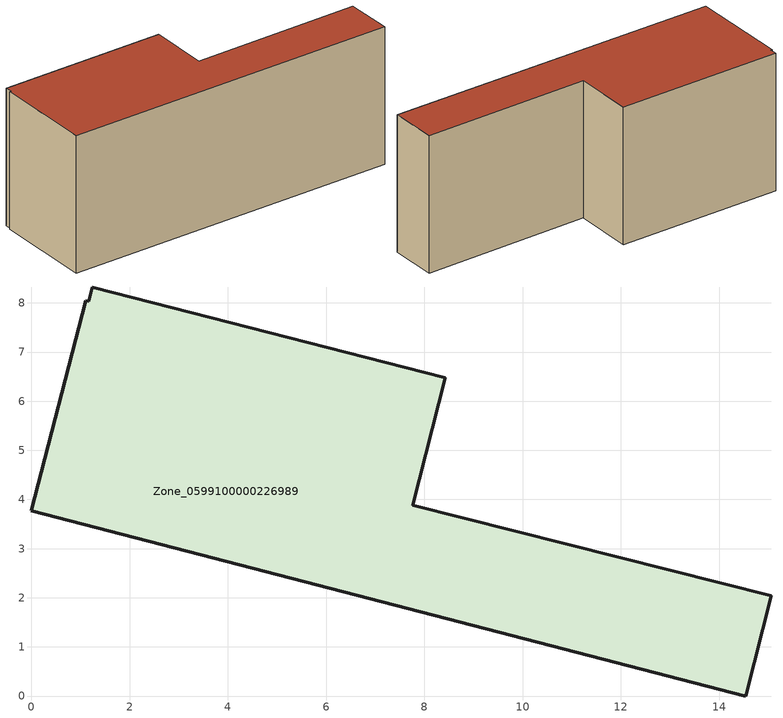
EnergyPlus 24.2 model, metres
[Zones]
Zone_0599100000226989
 floor ground (C_G): 1.24,8.32 8.43,6.48 7.76,3.88 15.06,2.04 14.54,0 0,3.77 1.1,8.04 1.17,8.03 z0
 wall outside (C_F): 14.54,0 15.06,2.04 7.76,3.88 8.43,6.48 1.24,8.32 1.17,8.03 1.1,8.04 0,3.77 14.54,0 z0:6.17
 roof outside (C_R): 8.43,6.48 1.24,8.32 1.17,8.03 1.1,8.04 0,3.77 14.54,0 15.06,2.04 7.76,3.88 z6.17
[BUILDING]
Pand.0599100000226989: North Axis=0; Terrain=City; Loads Convergence Tolerance Value=0.04; Temperature Convergence Tolerance Value=0.4; Solar Distribution=FullExterior; Maximum Number of Warmup Days=25; Minimum Number of Warmup Days=1
[Site:Location]
Rotterdam.The.Hague.AP_ZH_NLD Design_Conditions: Latitude=51.96; Longitude=4.45; Time Zone=1; Elevation=-4.5
[SITE:GROUNDTEMPERATURE:BUILDINGSURFACE]
18, 18, 18, 18, 18, 18, 18, 18, 18, 18, 18, 18
[MATERIAL] Thermal Absorptance=0.9; Solar Absorptance=0.7; Visible Absorptance=0.7
Name | Roughness | Thickness | Conductivity | Density | Specific Heat
G.TC.1946 | MediumSmooth | 0.15 | 1 | 540 | 1210
F.TC.1946 | Rough | 0.3 | 0.857143 | 1920 | 840
R.TC.1946 | MediumRough | 0.2 | 0.909091 | 1500 | 1000
[CONSTRUCTION]
C_G: G.TC.1946
C_F: F.TC.1946
C_R: R.TC.1946
[ZONE]
Zone_0599100000226989: Type=1; Multiplier=1; Ceiling Height=Autocalculate; Volume=Autocalculate; Floor Area=autocalculate; Part of Total Floor Area=Yes
[ZONEINFILTRATION:DESIGNFLOWRATE]
Infil_Zone_0599100000226989: Zone or ZoneList or Space or SpaceList=Zone_0599100000226989; Schedule=AlwaysOn; Design Flow Rate Calculation Method=Flow/Area; Flow Rate per Floor Area=0.003; Constant Term Coefficient=1; Temperature Term Coefficient=0; Velocity Term Coefficient=0; Velocity Squared Term Coefficient=0
[HVACTEMPLATE:ZONE:IDEALLOADSAIRSYSTEM]
Zone_0599100000226989: Maximum Heating Supply Air Temperature=50; Minimum Cooling Supply Air Temperature=13; Maximum Heating Supply Air Humidity Ratio=0.0156; Minimum Cooling Supply Air Humidity Ratio=0.0077; Heating Limit=NoLimit; Cooling Limit=NoLimit; Dehumidification Control Type=ConstantSensibleHeatRatio; Cooling Sensible Heat Ratio=0.7; Dehumidification Setpoint=60; Humidification Control Type=None; Humidification Setpoint=30; Outdoor Air Method=None; Outdoor Air Flow Rate per Person=0.00944; Outdoor Air Flow Rate per Zone Floor Area=0; Outdoor Air Flow Rate per Zone=0; Demand Controlled Ventilation Type=None; Outdoor Air Economizer Type=NoEconomizer; Heat Recovery Type=None; Sensible Heat Recovery Effectiveness=0.7; Latent Heat Recovery Effectiveness=0.65
[ZONECONTROL:THERMOSTAT]
ThermostatControl_Zone_0599100000226989: Zone or ZoneList=Zone_0599100000226989; Control Type Schedule=DualSetpointControlType; Control 1=Thermostat_Zone_0599100000226989; Temperature Difference Between Cutout And Setpoint=0
[THERMOSTATSETPOINT:DUALSETPOINT]
Thermostat_Zone_0599100000226989: Heating Setpoint Temperature Schedule=HeatingSetpoint_Zone_0599100000226989; Cooling Setpoint Temperature Schedule=CoolingSetpoint_Zone_0599100000226989
[SCHEDULE:COMPACT]
HeatingSetpoint_Zone_0599100000226989: Through: 12/31, For: AllDays, Until: 24:00, 21
CoolingSetpoint_Zone_0599100000226989: Through: 12/31, For: AllDays, Until: 24:00, 24
DualSetpointControlType: Through: 12/31, For: AllDays, Until: 24:00, 4
AlwaysOn: Through: 12/31, For: AllDays, Until: 24:00, 1
